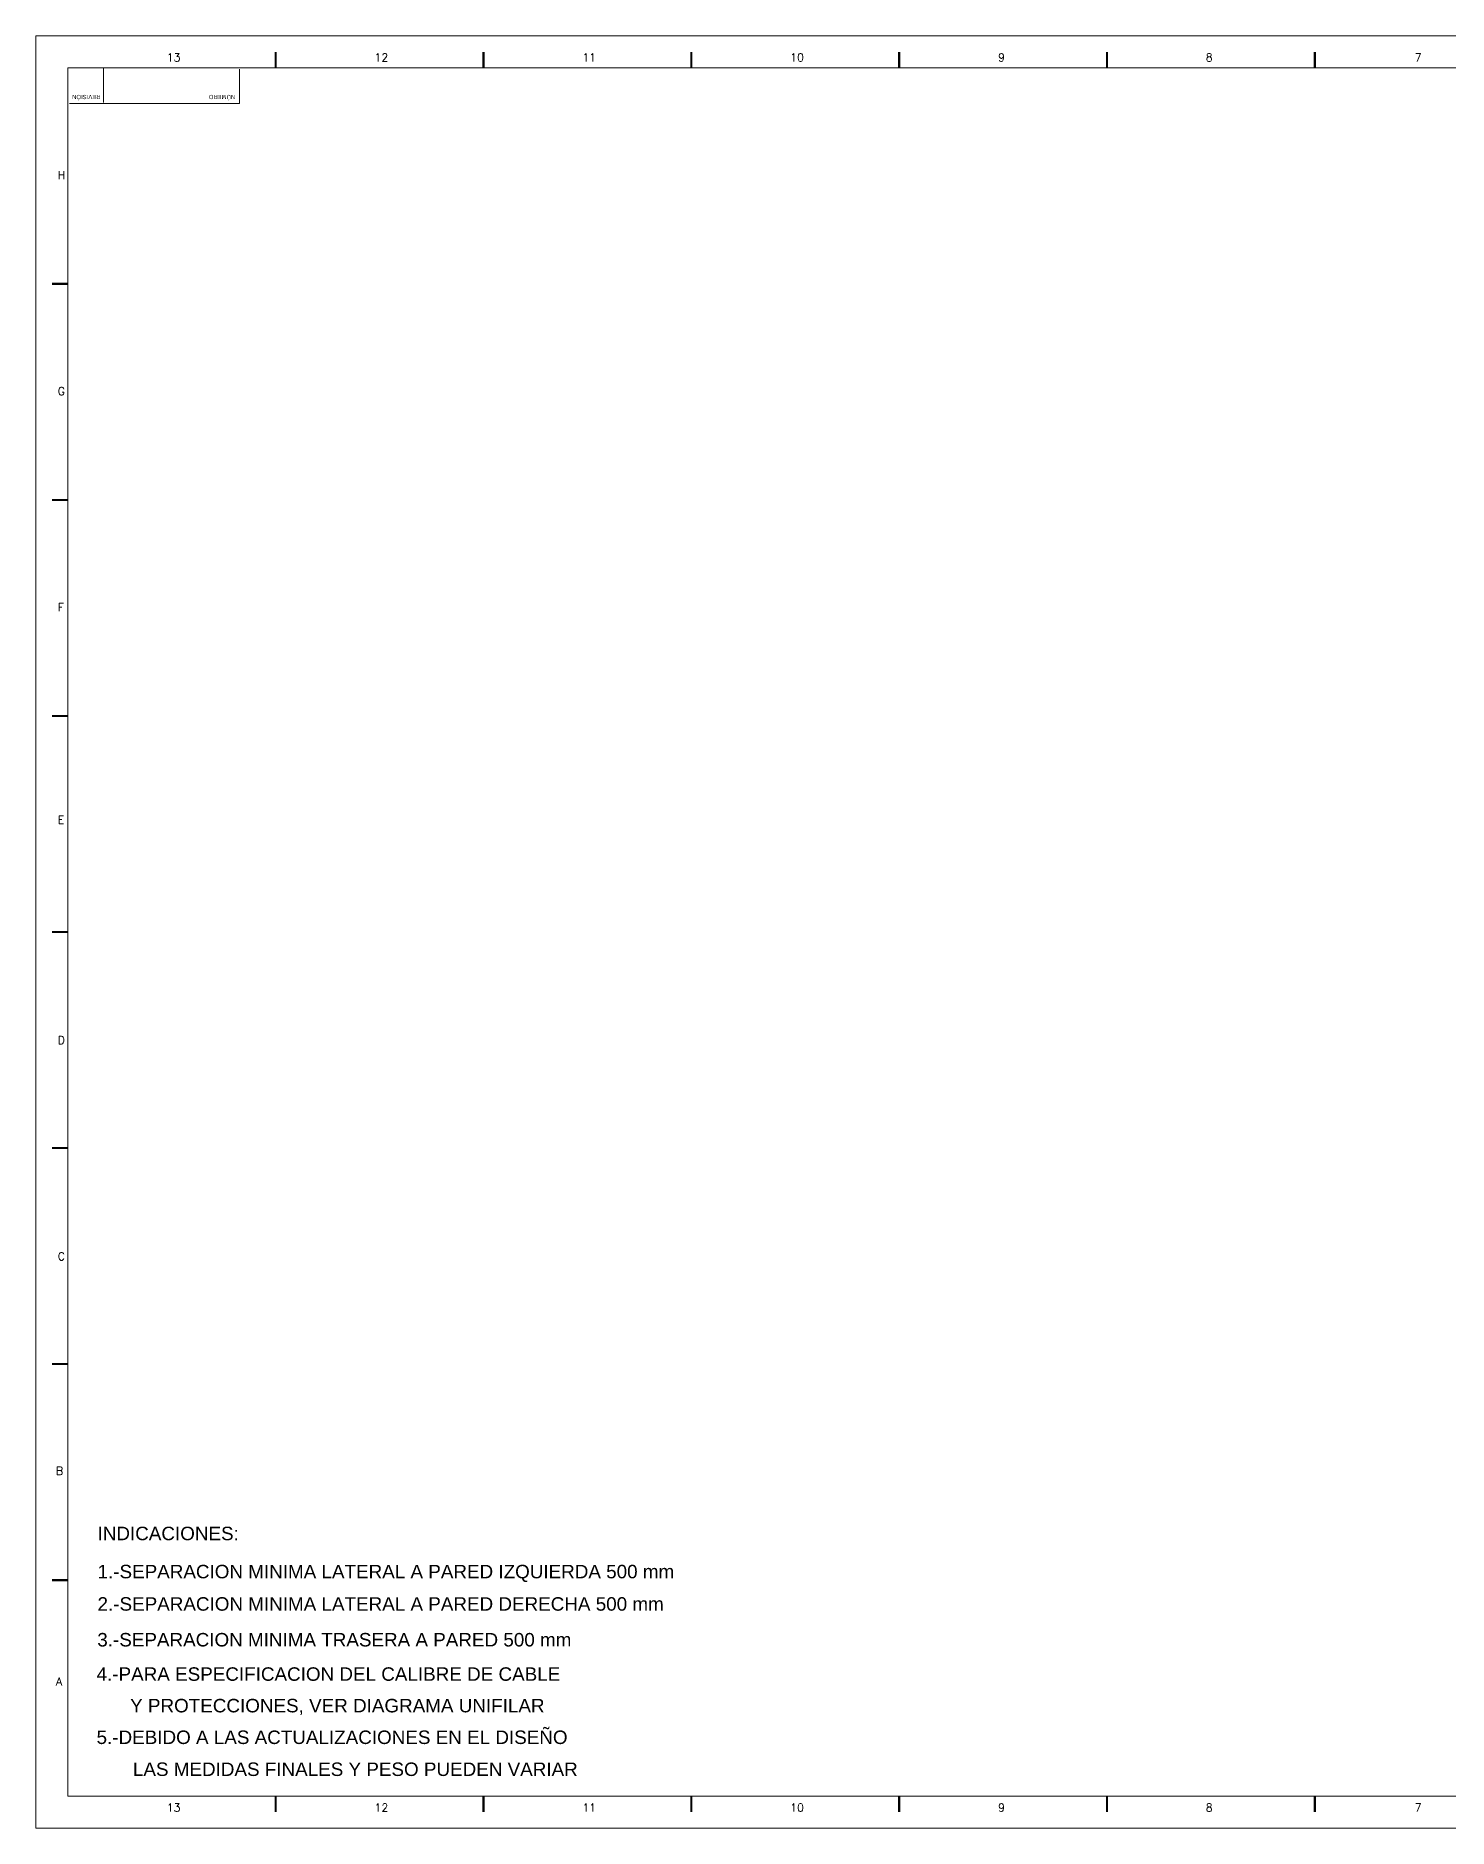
# Model space of a CAD drawing. Header units: millimetres. Extents: x 0 to 864, y 0 to 560.
# Drawn here: x 0 to 441, y 0 to 560 of the extents above; entities that cross this region are included whole.
import ezdxf
from ezdxf.enums import TextEntityAlignment as Align

# ---------------------------------------------------------------- set-up
doc = ezdxf.new("R2010")
doc.units = ezdxf.units.MM
doc.styles.add('ROMAND', font='romand', dxfattribs={"height": 0.125})
doc.styles.get("Standard").update_dxf_attribs({"font": 'arial.ttf'})

msp = doc.modelspace()

# ---------------------------------------------------------------- linework, layer by layer
at = {"lineweight": 18}
for p, q in [((0, 342.04), (0, 560)), ((0, 560), (0, 0)), ((864, 560), (0, 560)), ((10, 10), (10, 550)), ((10, 550), (854, 550)), ((21.1, 549.83), (21.1, 539.2)), ((63.64, 538.91), (63.64, 549.55)), ((10.47, 538.91), (63.64, 538.91)), ((854, 10), (10, 10)), ((864, 0), (0, 0))]:
    msp.add_line(p, q, dxfattribs=at)
for points, const_width in [([(74.92, 555), (74.92, 550)], 0.659), ([(139.84, 555), (139.84, 550)], 0.659), ([(204.76, 555), (204.76, 550)], 0.659), ([(269.68, 555), (269.68, 550)], 0.659), ([(334.6, 555), (334.6, 550)], 0.659), ([(399.52, 555), (399.52, 550)], 0.659), ([(5, 482.5), (10, 482.5)], 0.665), ([(5, 415), (10, 415)], 0.665), ([(5, 347.5), (10, 347.5)], 0.665), ([(5, 280), (10, 280)], 0.665), ([(5, 212.5), (10, 212.5)], 0.665), ([(5, 145), (10, 145)], 0.665), ([(5, 77.5), (10, 77.5)], 0.665), ([(74.92, 10), (74.92, 5)], 0.659), ([(139.84, 10), (139.84, 5)], 0.659), ([(204.76, 10), (204.76, 5)], 0.659), ([(269.68, 10), (269.68, 5)], 0.659), ([(334.6, 10), (334.6, 5)], 0.659), ([(399.52, 10), (399.52, 5)], 0.659)]:
    msp.add_lwpolyline(points, dxfattribs=dict(at, const_width=const_width))

# ---------------------------------------------------------------- texts
at = {"lineweight": 18, "style": 'ROMAND'}
for s, p in [('13', (40.87, 552.02)), ('12', (105.79, 552.02)), ('11', (170.71, 552.02)), ('10', (235.63, 552.02)), ('9', (300.55, 552.02)), ('8', (365.47, 552.02)), ('7', (430.7, 552.02)), ('H', (6.84, 515.23)), ('G', (6.84, 447.73)), ('F', (6.84, 380.23)), ('E', (6.84, 313.83)), ('D', (6.84, 244.98)), ('C', (6.84, 177.4)), ('B', (6.27, 110.4)), ('A', (6.27, 44.6)), ('13', (40.87, 5.17)), ('12', (105.79, 5.17)), ('11', (170.71, 5.17)), ('10', (235.63, 5.17)), ('9', (300.55, 5.17)), ('8', (365.47, 5.17)), ('7', (430.7, 5.17))]:
    msp.add_text(s, height=2.5, dxfattribs=at).set_placement(p)
at = {"lineweight": 18}
for s, p in [('REVISIÓN', (15.78, 540.73)), ('NÚMERO', (58.14, 540.73))]:
    msp.add_text(s, height=1.329, rotation=180, dxfattribs=at).set_placement(p, align=Align.MIDDLE)
at = {"color": 0, "linetype": 'ByBlock', "lineweight": 18}
for s, p in [('INDICACIONES:', (19.27, 89.97)), ('1.-SEPARACION MINIMA LATERAL A PARED IZQUIERDA 500 mm', (19.27, 78.06)), ('2.-SEPARACION MINIMA LATERAL A PARED DERECHA 500 mm', (19.27, 67.95)), ('3.-SEPARACION MINIMA TRASERA A PARED 500 mm', (19.19, 56.77)), ('4.-PARA ESPECIFICACION DEL CALIBRE DE CABLE', (18.97, 46.04)), ('Y PROTECCIONES, VER DIAGRAMA UNIFILAR', (29.45, 36.18)), ('5.-DEBIDO A LAS ACTUALIZACIONES EN EL DISEÑO', (18.97, 26.29)), ('LAS MEDIDAS FINALES Y PESO PUEDEN VARIAR', (30.32, 16.3))]:
    msp.add_text(s, height=4.212, dxfattribs=at).set_placement(p)

doc.saveas('drawing.dxf')
